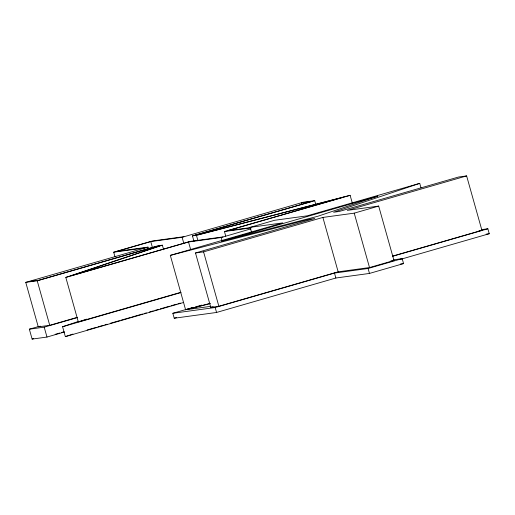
<?xml version="1.0" encoding="UTF-8"?>
<svg xmlns="http://www.w3.org/2000/svg" width="515" height="515" viewBox="0 0 515 515"><rect width="100%" height="100%" fill="white"/><g stroke="black" fill="none" stroke-linecap="round" stroke-linejoin="round"><path stroke-width="0.77" d="M180.965 292.288L78.325 321.927L65.811 277.411L159.721 245.913L156.521 246.344L37.222 280.791L25.75 282.355L38.264 326.87L49.736 325.306L77.443 317.304M163.661 249.781L162.367 245.185L71.064 275.808L190.357 241.368L222.995 236.913M421.019 187.949L419.731 183.353L333.643 212.232L339.237 211.465L458.537 177.025L466.622 175.918L481.911 230.327L392.63 256.103M183.591 302.485L65.353 336.623L62.573 326.735L78.518 321.386M79.078 321.675L86.655 319.133M65.353 336.623L72.943 334.081M114.987 256.792L113.693 252.189L152.601 240.956L183.952 236.681M315.804 204.507L314.723 200.67L303.251 202.234L182.11 237.299L150.753 241.574L116.667 251.417L148.024 247.136L148.455 248.668M25.75 282.355L148.024 247.136M193.962 241.252L192.449 235.883L311.749 201.442L301.404 202.852L301.835 204.384M314.723 200.67L195.423 235.11L198.623 234.679L350.123 195.32L352.279 202.994M225.737 236.121L224.443 231.525L343.743 197.078L196.453 235.342L192.449 235.883M65.811 277.411L188.516 241.986L221.147 237.531L251.017 228.821M350.123 195.32L227.418 230.752L250.206 227.643M251.668 232.703L250.161 227.34L274.611 220.278L307.243 215.83L419.731 183.353M209.657 303.528L185.6 309.773L170.311 255.369L282.793 222.892L250.161 227.34M466.622 175.918L347.322 210.365L378.673 206.09L393.969 260.493L369.519 267.555L338.162 271.83L218.869 306.277L210.783 307.378L195.488 252.974L314.787 218.527L309.193 219.293L170.311 255.369M195.488 252.974L203.573 251.874L322.873 217.427L354.223 213.152L378.673 206.09M64.69 331.943L46.987 337.055L32.123 339.082L29.342 329.188L39.346 326.298M39.031 326.645L40.569 326.201M29.342 329.188L44.206 327.16L77.302 317.607M62.573 326.735L180.817 292.591M32.123 339.082L33.662 338.638M55.131 334.357L59.746 333.025M61.285 332.581L63.596 331.911M87.125 329.993L96.357 327.328M97.902 326.883L103.29 325.326M104.828 324.881L107.133 324.218M110.216 323.33L119.448 320.658M120.986 320.214L130.224 317.549M131.763 317.105L142.539 313.995M144.078 313.551L146.389 312.882M149.466 311.993L153.316 310.88M154.854 310.436L158.704 309.328M160.242 308.884L169.48 306.213M171.019 305.768L176.407 304.217M177.945 303.773L180.25 303.103M393.576 259.818L402.176 258.639L403.567 263.59L369.48 273.433L335.864 278.016L216.57 312.457L174.231 318.231L172.84 313.287L192.082 307.732M185.6 309.773L194.078 307.326M195.616 306.882L201.783 305.105M210.783 307.378L213.094 306.715M174.231 318.231L176.542 317.568M172.84 313.287L215.18 307.513L334.48 273.066L368.09 268.482L402.176 258.639M392.424 256.335L487.86 228.782L489.25 233.726L400.741 259.283M210.526 303.496L187.203 309.554L210.931 306.322M224.443 231.525L250.193 228.01M162.367 245.185L158.369 245.726L39.069 280.173L28.724 281.583M113.693 252.189L145.05 247.908M481.589 229.632L487.86 228.782M478.969 230.726L481.911 230.327M486.115 234.151L489.25 233.726M390.834 260.925L393.969 260.493M400.438 264.015L403.567 263.59M354.223 213.152L369.519 267.555M368.09 268.482L369.48 273.433M322.873 217.427L338.162 271.83M334.48 273.066L335.864 278.016M221.147 237.531L222.01 240.602M203.573 251.874L218.869 306.277M196.453 235.342L197.96 240.705M215.18 307.513L216.57 312.457M188.516 241.986L190.672 249.659M182.11 237.299L183.829 243.428M150.753 241.574L152.479 247.702M37.222 280.791L49.736 325.306M44.206 327.16L46.987 337.055M377.727 196.17L317.89 216.242L221.353 241.323L377.727 196.17"/></g></svg>
